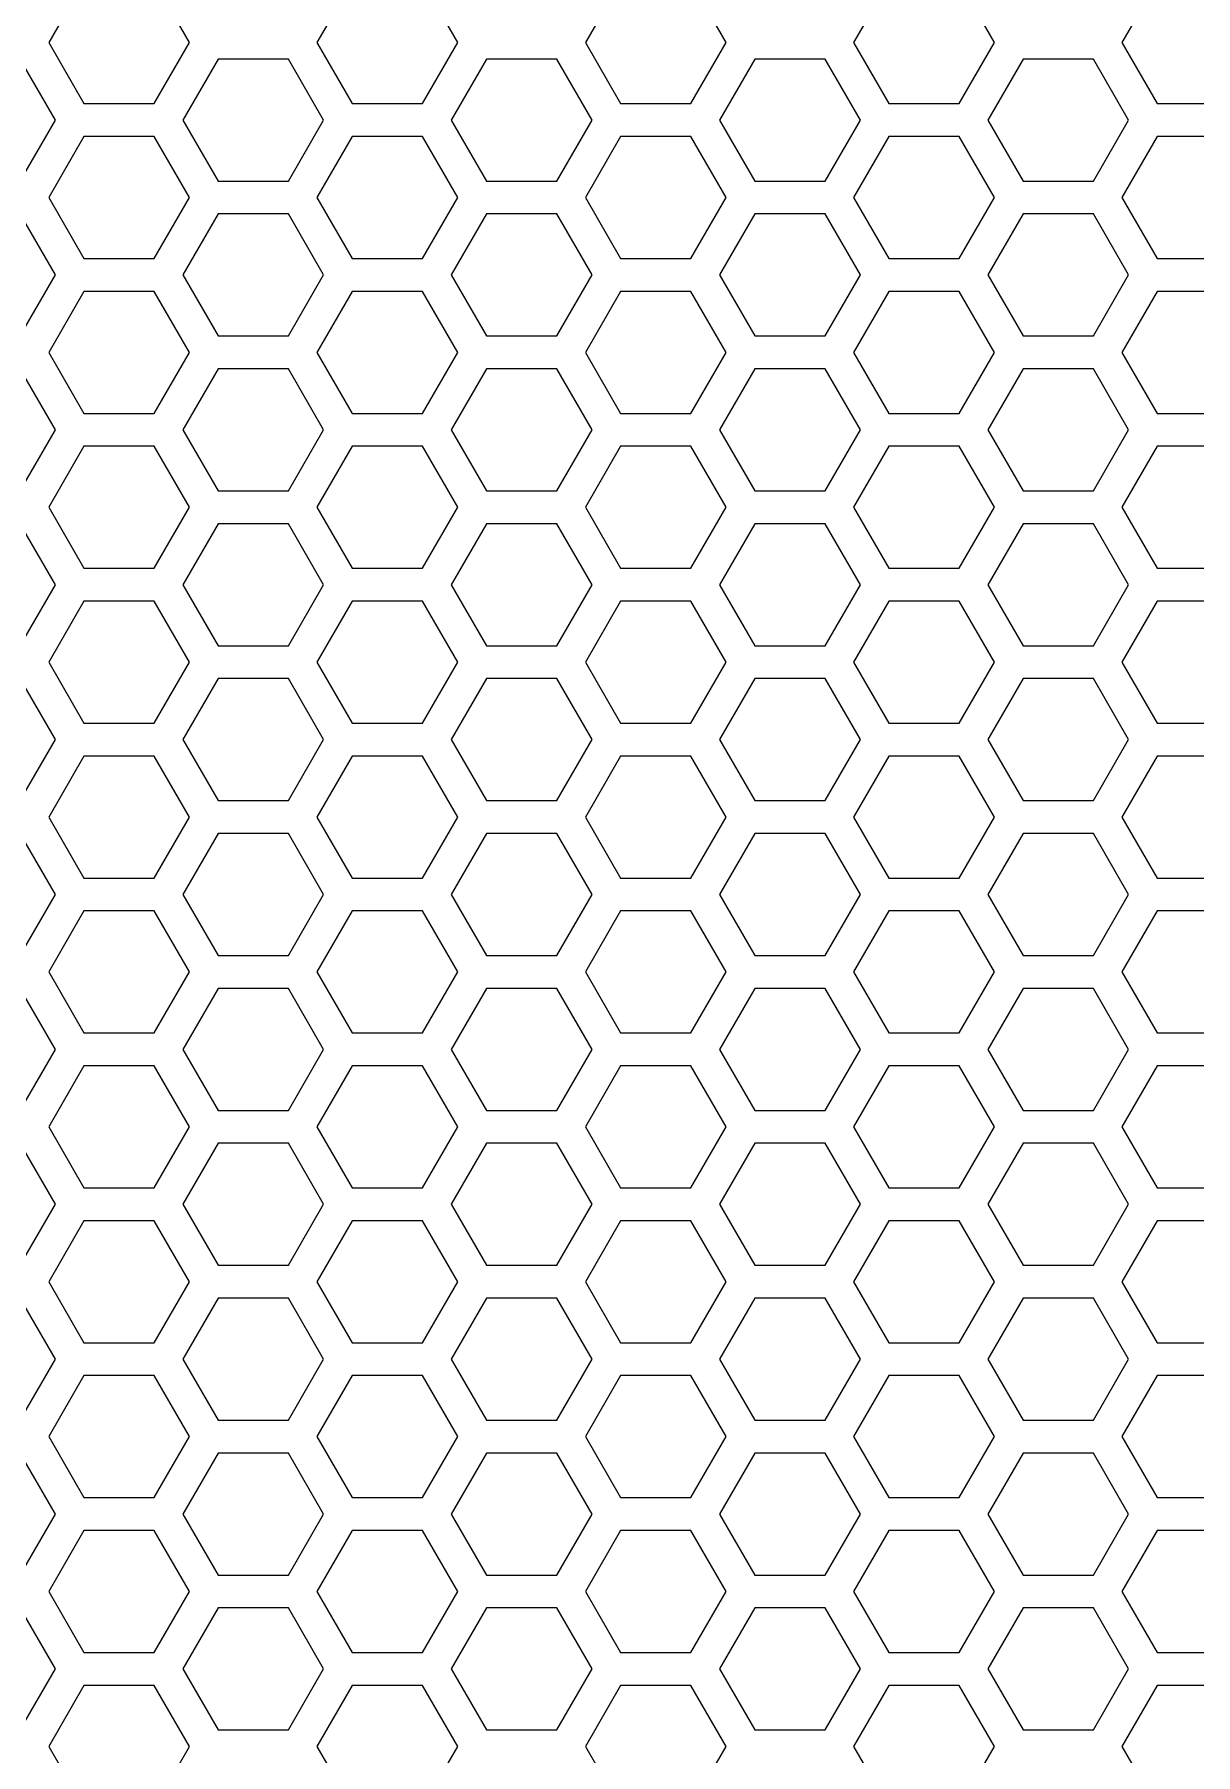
# Model space of a CAD drawing. Header units: millimetres. Extents: x 0 to 140, y -17 to 195.
# Drawn here: x 60.25 to 64.74, y 48.93 to 55.58 of the extents above; entities that cross this region are included whole.
import ezdxf

# ---------------------------------------------------------------- set-up
doc = ezdxf.new("R2010")
doc.units = ezdxf.units.MM
doc.layers.add('4203-42785_1_0', color=7, linetype='Continuous')

# ---------------------------------------------------------------- blocks, each defined once
blk = doc.blocks.new('a')
at = {"layer": '4203-42785_1_0', "color": 0, "linetype": 'ByBlock', "lineweight": 9}
for p, q in [((1512.6191, 387.7964), (1512.5124, 387.6115)), ((1512.9393, 387.6115), (1512.8325, 387.7964)), ((1513.4323, 387.7964), (1513.3256, 387.6115)), ((1513.7524, 387.6115), (1513.6457, 387.7964)), ((1514.2456, 387.7964), (1514.1389, 387.6115)), ((1514.5657, 387.6115), (1514.459, 387.7964)), ((1515.0588, 387.7964), (1514.9521, 387.6115)), ((1515.379, 387.6115), (1515.2723, 387.7964)), ((1515.8721, 387.7964), (1515.7654, 387.6115)), ((1512.5124, 387.6115), (1512.6191, 387.4266)), ((1512.8325, 387.4266), (1512.9393, 387.6115)), ((1513.3256, 387.6115), (1513.4323, 387.4266)), ((1513.6457, 387.4266), (1513.7524, 387.6115)), ((1514.1389, 387.6115), (1514.2456, 387.4266)), ((1514.459, 387.4266), (1514.5657, 387.6115)), ((1514.9521, 387.6115), (1515.0588, 387.4266)), ((1515.2723, 387.4266), (1515.379, 387.6115)), ((1515.7654, 387.6115), (1515.8721, 387.4266)), ((1512.5326, 387.3767), (1512.4259, 387.5616)), ((1513.0257, 387.5616), (1512.919, 387.3767)), ((1513.2391, 387.5616), (1513.0257, 387.5616)), ((1513.3458, 387.3767), (1513.2391, 387.5616)), ((1513.8389, 387.5616), (1513.7322, 387.3767)), ((1514.0523, 387.5616), (1513.8389, 387.5616)), ((1514.1591, 387.3767), (1514.0523, 387.5616)), ((1514.6522, 387.5616), (1514.5455, 387.3767)), ((1514.8656, 387.5616), (1514.6522, 387.5616)), ((1514.9724, 387.3767), (1514.8656, 387.5616)), ((1515.4655, 387.5616), (1515.3587, 387.3767)), ((1515.6789, 387.5616), (1515.4655, 387.5616)), ((1515.7856, 387.3767), (1515.6789, 387.5616)), ((1512.6191, 387.4266), (1512.8325, 387.4266)), ((1513.4323, 387.4266), (1513.6457, 387.4266)), ((1514.2456, 387.4266), (1514.459, 387.4266)), ((1515.0588, 387.4266), (1515.2723, 387.4266)), ((1515.8721, 387.4266), (1516.0855, 387.4266)), ((1512.4259, 387.1919), (1512.5326, 387.3767)), ((1512.919, 387.3767), (1513.0257, 387.1919)), ((1513.2391, 387.1919), (1513.3458, 387.3767)), ((1513.7322, 387.3767), (1513.8389, 387.1919)), ((1514.0523, 387.1919), (1514.1591, 387.3767)), ((1514.5455, 387.3767), (1514.6522, 387.1919)), ((1514.8656, 387.1919), (1514.9724, 387.3767)), ((1515.3587, 387.3767), (1515.4655, 387.1919)), ((1515.6789, 387.1919), (1515.7856, 387.3767)), ((1512.6191, 387.3268), (1512.5124, 387.1419)), ((1512.8325, 387.3268), (1512.6191, 387.3268)), ((1512.9393, 387.1419), (1512.8325, 387.3268)), ((1513.4323, 387.3268), (1513.3256, 387.1419)), ((1513.6457, 387.3268), (1513.4323, 387.3268)), ((1513.7524, 387.1419), (1513.6457, 387.3268)), ((1514.2456, 387.3268), (1514.1389, 387.1419)), ((1514.459, 387.3268), (1514.2456, 387.3268)), ((1514.5657, 387.1419), (1514.459, 387.3268)), ((1515.0588, 387.3268), (1514.9521, 387.1419)), ((1515.2723, 387.3268), (1515.0588, 387.3268)), ((1515.379, 387.1419), (1515.2723, 387.3268)), ((1515.8721, 387.3268), (1515.7654, 387.1419)), ((1516.0855, 387.3268), (1515.8721, 387.3268)), ((1513.0257, 387.1919), (1513.2391, 387.1919)), ((1513.8389, 387.1919), (1514.0523, 387.1919)), ((1514.6522, 387.1919), (1514.8656, 387.1919)), ((1515.4655, 387.1919), (1515.6789, 387.1919)), ((1512.5124, 387.1419), (1512.6191, 386.9571)), ((1512.8325, 386.9571), (1512.9393, 387.1419)), ((1513.3256, 387.1419), (1513.4323, 386.9571)), ((1513.6457, 386.9571), (1513.7524, 387.1419)), ((1514.1389, 387.1419), (1514.2456, 386.9571)), ((1514.459, 386.9571), (1514.5657, 387.1419)), ((1514.9521, 387.1419), (1515.0588, 386.9571)), ((1515.2723, 386.9571), (1515.379, 387.1419)), ((1515.7654, 387.1419), (1515.8721, 386.9571)), ((1512.5326, 386.9072), (1512.4259, 387.092)), ((1513.0257, 387.092), (1512.919, 386.9072)), ((1513.2391, 387.092), (1513.0257, 387.092)), ((1513.3458, 386.9072), (1513.2391, 387.092)), ((1513.8389, 387.092), (1513.7322, 386.9072)), ((1514.0523, 387.092), (1513.8389, 387.092)), ((1514.1591, 386.9072), (1514.0523, 387.092)), ((1514.6522, 387.092), (1514.5455, 386.9072)), ((1514.8656, 387.092), (1514.6522, 387.092)), ((1514.9724, 386.9072), (1514.8656, 387.092)), ((1515.4655, 387.092), (1515.3587, 386.9072)), ((1515.6789, 387.092), (1515.4655, 387.092)), ((1515.7856, 386.9072), (1515.6789, 387.092)), ((1512.6191, 386.9571), (1512.8325, 386.9571)), ((1513.4323, 386.9571), (1513.6457, 386.9571)), ((1514.2456, 386.9571), (1514.459, 386.9571)), ((1515.0588, 386.9571), (1515.2723, 386.9571)), ((1515.8721, 386.9571), (1516.0855, 386.9571)), ((1512.4259, 386.7223), (1512.5326, 386.9072)), ((1512.919, 386.9072), (1513.0257, 386.7223)), ((1513.2391, 386.7223), (1513.3458, 386.9072)), ((1513.7322, 386.9072), (1513.8389, 386.7223)), ((1514.0523, 386.7223), (1514.1591, 386.9072)), ((1514.5455, 386.9072), (1514.6522, 386.7223)), ((1514.8656, 386.7223), (1514.9724, 386.9072)), ((1515.3587, 386.9072), (1515.4655, 386.7223)), ((1515.6789, 386.7223), (1515.7856, 386.9072)), ((1512.6191, 386.8573), (1512.5124, 386.6724)), ((1512.8325, 386.8573), (1512.6191, 386.8573)), ((1512.9393, 386.6724), (1512.8325, 386.8573)), ((1513.4323, 386.8573), (1513.3256, 386.6724)), ((1513.6457, 386.8573), (1513.4323, 386.8573)), ((1513.7524, 386.6724), (1513.6457, 386.8573)), ((1514.2456, 386.8573), (1514.1389, 386.6724)), ((1514.459, 386.8573), (1514.2456, 386.8573)), ((1514.5657, 386.6724), (1514.459, 386.8573)), ((1515.0588, 386.8573), (1514.9521, 386.6724)), ((1515.2723, 386.8573), (1515.0588, 386.8573)), ((1515.379, 386.6724), (1515.2723, 386.8573)), ((1515.8721, 386.8573), (1515.7654, 386.6724)), ((1516.0855, 386.8573), (1515.8721, 386.8573)), ((1513.0257, 386.7223), (1513.2391, 386.7223)), ((1513.8389, 386.7223), (1514.0523, 386.7223)), ((1514.6522, 386.7223), (1514.8656, 386.7223)), ((1515.4655, 386.7223), (1515.6789, 386.7223)), ((1512.5124, 386.6724), (1512.6191, 386.4875)), ((1512.8325, 386.4875), (1512.9393, 386.6724)), ((1513.3256, 386.6724), (1513.4323, 386.4875)), ((1513.6457, 386.4875), (1513.7524, 386.6724)), ((1514.1389, 386.6724), (1514.2456, 386.4875)), ((1514.459, 386.4875), (1514.5657, 386.6724)), ((1514.9521, 386.6724), (1515.0588, 386.4875)), ((1515.2723, 386.4875), (1515.379, 386.6724)), ((1515.7654, 386.6724), (1515.8721, 386.4875)), ((1512.5326, 386.4376), (1512.4259, 386.6225)), ((1513.0257, 386.6225), (1512.919, 386.4376)), ((1513.2391, 386.6225), (1513.0257, 386.6225)), ((1513.3458, 386.4376), (1513.2391, 386.6225)), ((1513.8389, 386.6225), (1513.7322, 386.4376)), ((1514.0523, 386.6225), (1513.8389, 386.6225)), ((1514.1591, 386.4376), (1514.0523, 386.6225)), ((1514.6522, 386.6225), (1514.5455, 386.4376)), ((1514.8656, 386.6225), (1514.6522, 386.6225)), ((1514.9724, 386.4376), (1514.8656, 386.6225)), ((1515.4655, 386.6225), (1515.3587, 386.4376)), ((1515.6789, 386.6225), (1515.4655, 386.6225)), ((1515.7856, 386.4376), (1515.6789, 386.6225)), ((1512.6191, 386.4875), (1512.8325, 386.4875)), ((1513.4323, 386.4875), (1513.6457, 386.4875)), ((1514.2456, 386.4875), (1514.459, 386.4875)), ((1515.0588, 386.4875), (1515.2723, 386.4875)), ((1515.8721, 386.4875), (1516.0855, 386.4875)), ((1512.4259, 386.2528), (1512.5326, 386.4376)), ((1512.919, 386.4376), (1513.0257, 386.2528)), ((1513.2391, 386.2528), (1513.3458, 386.4376)), ((1513.7322, 386.4376), (1513.8389, 386.2528)), ((1514.0523, 386.2528), (1514.1591, 386.4376)), ((1514.5455, 386.4376), (1514.6522, 386.2528)), ((1514.8656, 386.2528), (1514.9724, 386.4376)), ((1515.3587, 386.4376), (1515.4655, 386.2528)), ((1515.6789, 386.2528), (1515.7856, 386.4376)), ((1512.6191, 386.3877), (1512.5124, 386.2029)), ((1512.8325, 386.3877), (1512.6191, 386.3877)), ((1512.9393, 386.2029), (1512.8325, 386.3877)), ((1513.4323, 386.3877), (1513.3256, 386.2029)), ((1513.6457, 386.3877), (1513.4323, 386.3877)), ((1513.7524, 386.2029), (1513.6457, 386.3877)), ((1514.2456, 386.3877), (1514.1389, 386.2029)), ((1514.459, 386.3877), (1514.2456, 386.3877)), ((1514.5657, 386.2029), (1514.459, 386.3877)), ((1515.0588, 386.3877), (1514.9521, 386.2029)), ((1515.2723, 386.3877), (1515.0588, 386.3877)), ((1515.379, 386.2029), (1515.2723, 386.3877)), ((1515.8721, 386.3877), (1515.7654, 386.2029)), ((1516.0855, 386.3877), (1515.8721, 386.3877)), ((1513.0257, 386.2528), (1513.2391, 386.2528)), ((1513.8389, 386.2528), (1514.0523, 386.2528)), ((1514.6522, 386.2528), (1514.8656, 386.2528)), ((1515.4655, 386.2528), (1515.6789, 386.2528)), ((1512.5124, 386.2029), (1512.6191, 386.018)), ((1512.8325, 386.018), (1512.9393, 386.2029)), ((1513.3256, 386.2029), (1513.4323, 386.018)), ((1513.6457, 386.018), (1513.7524, 386.2029)), ((1514.1389, 386.2029), (1514.2456, 386.018)), ((1514.459, 386.018), (1514.5657, 386.2029)), ((1514.9521, 386.2029), (1515.0588, 386.018)), ((1515.2723, 386.018), (1515.379, 386.2029)), ((1515.7654, 386.2029), (1515.8721, 386.018)), ((1512.5326, 385.9681), (1512.4259, 386.1529)), ((1513.0257, 386.1529), (1512.919, 385.9681)), ((1513.2391, 386.1529), (1513.0257, 386.1529)), ((1513.3458, 385.9681), (1513.2391, 386.1529)), ((1513.8389, 386.1529), (1513.7322, 385.9681)), ((1514.0523, 386.1529), (1513.8389, 386.1529)), ((1514.1591, 385.9681), (1514.0523, 386.1529)), ((1514.6522, 386.1529), (1514.5455, 385.9681)), ((1514.8656, 386.1529), (1514.6522, 386.1529)), ((1514.9724, 385.9681), (1514.8656, 386.1529)), ((1515.4655, 386.1529), (1515.3587, 385.9681)), ((1515.6789, 386.1529), (1515.4655, 386.1529)), ((1515.7856, 385.9681), (1515.6789, 386.1529)), ((1512.6191, 386.018), (1512.8325, 386.018)), ((1513.4323, 386.018), (1513.6457, 386.018)), ((1514.2456, 386.018), (1514.459, 386.018)), ((1515.0588, 386.018), (1515.2723, 386.018)), ((1515.8721, 386.018), (1516.0855, 386.018)), ((1512.4259, 385.7832), (1512.5326, 385.9681)), ((1512.919, 385.9681), (1513.0257, 385.7832)), ((1513.2391, 385.7832), (1513.3458, 385.9681)), ((1513.7322, 385.9681), (1513.8389, 385.7832)), ((1514.0523, 385.7832), (1514.1591, 385.9681)), ((1514.5455, 385.9681), (1514.6522, 385.7832)), ((1514.8656, 385.7832), (1514.9724, 385.9681)), ((1515.3587, 385.9681), (1515.4655, 385.7832)), ((1515.6789, 385.7832), (1515.7856, 385.9681)), ((1512.6191, 385.9182), (1512.5124, 385.7333)), ((1512.8325, 385.9182), (1512.6191, 385.9182)), ((1512.9393, 385.7333), (1512.8325, 385.9182)), ((1513.4323, 385.9182), (1513.3256, 385.7333)), ((1513.6457, 385.9182), (1513.4323, 385.9182)), ((1513.7524, 385.7333), (1513.6457, 385.9182)), ((1514.2456, 385.9182), (1514.1389, 385.7333)), ((1514.459, 385.9182), (1514.2456, 385.9182)), ((1514.5657, 385.7333), (1514.459, 385.9182)), ((1515.0588, 385.9182), (1514.9521, 385.7333)), ((1515.2723, 385.9182), (1515.0588, 385.9182)), ((1515.379, 385.7333), (1515.2723, 385.9182)), ((1515.8721, 385.9182), (1515.7654, 385.7333)), ((1516.0855, 385.9182), (1515.8721, 385.9182)), ((1513.0257, 385.7832), (1513.2391, 385.7832)), ((1513.8389, 385.7832), (1514.0523, 385.7832)), ((1514.6522, 385.7832), (1514.8656, 385.7832)), ((1515.4655, 385.7832), (1515.6789, 385.7832)), ((1512.5124, 385.7333), (1512.6191, 385.5484)), ((1512.8325, 385.5484), (1512.9393, 385.7333)), ((1513.3256, 385.7333), (1513.4323, 385.5484)), ((1513.6457, 385.5484), (1513.7524, 385.7333)), ((1514.1389, 385.7333), (1514.2456, 385.5484)), ((1514.459, 385.5484), (1514.5657, 385.7333)), ((1514.9521, 385.7333), (1515.0588, 385.5484)), ((1515.2723, 385.5484), (1515.379, 385.7333)), ((1515.7654, 385.7333), (1515.8721, 385.5484)), ((1512.5326, 385.4985), (1512.4259, 385.6834)), ((1513.0257, 385.6834), (1512.919, 385.4985)), ((1513.2391, 385.6834), (1513.0257, 385.6834)), ((1513.3458, 385.4985), (1513.2391, 385.6834)), ((1513.8389, 385.6834), (1513.7322, 385.4985)), ((1514.0523, 385.6834), (1513.8389, 385.6834)), ((1514.1591, 385.4985), (1514.0523, 385.6834)), ((1514.6522, 385.6834), (1514.5455, 385.4985)), ((1514.8656, 385.6834), (1514.6522, 385.6834)), ((1514.9724, 385.4985), (1514.8656, 385.6834)), ((1515.4655, 385.6834), (1515.3587, 385.4985)), ((1515.6789, 385.6834), (1515.4655, 385.6834)), ((1515.7856, 385.4985), (1515.6789, 385.6834)), ((1512.6191, 385.5484), (1512.8325, 385.5484)), ((1513.4323, 385.5484), (1513.6457, 385.5484)), ((1514.2456, 385.5484), (1514.459, 385.5484)), ((1515.0588, 385.5484), (1515.2723, 385.5484)), ((1515.8721, 385.5484), (1516.0855, 385.5484)), ((1512.4259, 385.3137), (1512.5326, 385.4985)), ((1512.919, 385.4985), (1513.0257, 385.3137)), ((1513.2391, 385.3137), (1513.3458, 385.4985)), ((1513.7322, 385.4985), (1513.8389, 385.3137)), ((1514.0523, 385.3137), (1514.1591, 385.4985)), ((1514.5455, 385.4985), (1514.6522, 385.3137)), ((1514.8656, 385.3137), (1514.9724, 385.4985)), ((1515.3587, 385.4985), (1515.4655, 385.3137)), ((1515.6789, 385.3137), (1515.7856, 385.4985)), ((1512.6191, 385.4486), (1512.5124, 385.2638)), ((1512.8325, 385.4486), (1512.6191, 385.4486)), ((1512.9393, 385.2638), (1512.8325, 385.4486)), ((1513.4323, 385.4486), (1513.3256, 385.2638)), ((1513.6457, 385.4486), (1513.4323, 385.4486)), ((1513.7524, 385.2638), (1513.6457, 385.4486)), ((1514.2456, 385.4486), (1514.1389, 385.2638)), ((1514.459, 385.4486), (1514.2456, 385.4486)), ((1514.5657, 385.2638), (1514.459, 385.4486)), ((1515.0588, 385.4486), (1514.9521, 385.2638)), ((1515.2723, 385.4486), (1515.0588, 385.4486)), ((1515.379, 385.2638), (1515.2723, 385.4486)), ((1515.8721, 385.4486), (1515.7654, 385.2638)), ((1516.0855, 385.4486), (1515.8721, 385.4486)), ((1513.0257, 385.3137), (1513.2391, 385.3137)), ((1513.8389, 385.3137), (1514.0523, 385.3137)), ((1514.6522, 385.3137), (1514.8656, 385.3137)), ((1515.4655, 385.3137), (1515.6789, 385.3137)), ((1512.5124, 385.2638), (1512.6191, 385.0789)), ((1512.8325, 385.0789), (1512.9393, 385.2638)), ((1513.3256, 385.2638), (1513.4323, 385.0789)), ((1513.6457, 385.0789), (1513.7524, 385.2638)), ((1514.1389, 385.2638), (1514.2456, 385.0789)), ((1514.459, 385.0789), (1514.5657, 385.2638)), ((1514.9521, 385.2638), (1515.0588, 385.0789)), ((1515.2723, 385.0789), (1515.379, 385.2638)), ((1515.7654, 385.2638), (1515.8721, 385.0789)), ((1512.5326, 385.029), (1512.4259, 385.2139)), ((1513.0257, 385.2139), (1512.919, 385.029)), ((1513.2391, 385.2139), (1513.0257, 385.2139)), ((1513.3458, 385.029), (1513.2391, 385.2139)), ((1513.8389, 385.2139), (1513.7322, 385.029)), ((1514.0523, 385.2139), (1513.8389, 385.2139)), ((1514.1591, 385.029), (1514.0523, 385.2139)), ((1514.6522, 385.2139), (1514.5455, 385.029)), ((1514.8656, 385.2139), (1514.6522, 385.2139)), ((1514.9724, 385.029), (1514.8656, 385.2139)), ((1515.4655, 385.2139), (1515.3587, 385.029)), ((1515.6789, 385.2139), (1515.4655, 385.2139)), ((1515.7856, 385.029), (1515.6789, 385.2139)), ((1512.6191, 385.0789), (1512.8325, 385.0789)), ((1513.4323, 385.0789), (1513.6457, 385.0789)), ((1514.2456, 385.0789), (1514.459, 385.0789)), ((1515.0588, 385.0789), (1515.2723, 385.0789)), ((1515.8721, 385.0789), (1516.0855, 385.0789)), ((1512.4259, 384.8441), (1512.5326, 385.029)), ((1512.919, 385.029), (1513.0257, 384.8441)), ((1513.2391, 384.8441), (1513.3458, 385.029)), ((1513.7322, 385.029), (1513.8389, 384.8441)), ((1514.0523, 384.8441), (1514.1591, 385.029)), ((1514.5455, 385.029), (1514.6522, 384.8441)), ((1514.8656, 384.8441), (1514.9724, 385.029)), ((1515.3587, 385.029), (1515.4655, 384.8441)), ((1515.6789, 384.8441), (1515.7856, 385.029)), ((1512.6191, 384.9791), (1512.5124, 384.7942)), ((1512.8325, 384.9791), (1512.6191, 384.9791)), ((1512.9393, 384.7942), (1512.8325, 384.9791)), ((1513.4323, 384.9791), (1513.3256, 384.7942)), ((1513.6457, 384.9791), (1513.4323, 384.9791)), ((1513.7524, 384.7942), (1513.6457, 384.9791)), ((1514.2456, 384.9791), (1514.1389, 384.7942)), ((1514.459, 384.9791), (1514.2456, 384.9791)), ((1514.5657, 384.7942), (1514.459, 384.9791)), ((1515.0588, 384.9791), (1514.9521, 384.7942)), ((1515.2723, 384.9791), (1515.0588, 384.9791)), ((1515.379, 384.7942), (1515.2723, 384.9791)), ((1515.8721, 384.9791), (1515.7654, 384.7942)), ((1516.0855, 384.9791), (1515.8721, 384.9791)), ((1513.0257, 384.8441), (1513.2391, 384.8441)), ((1513.8389, 384.8441), (1514.0523, 384.8441)), ((1514.6522, 384.8441), (1514.8656, 384.8441)), ((1515.4655, 384.8441), (1515.6789, 384.8441)), ((1512.5124, 384.7942), (1512.6191, 384.6094)), ((1512.8325, 384.6094), (1512.9393, 384.7942)), ((1513.3256, 384.7942), (1513.4323, 384.6094)), ((1513.6457, 384.6094), (1513.7524, 384.7942)), ((1514.1389, 384.7942), (1514.2456, 384.6094)), ((1514.459, 384.6094), (1514.5657, 384.7942)), ((1514.9521, 384.7942), (1515.0588, 384.6094)), ((1515.2723, 384.6094), (1515.379, 384.7942)), ((1515.7654, 384.7942), (1515.8721, 384.6094)), ((1512.5326, 384.5595), (1512.4259, 384.7443)), ((1513.0257, 384.7443), (1512.919, 384.5595)), ((1513.2391, 384.7443), (1513.0257, 384.7443)), ((1513.3458, 384.5595), (1513.2391, 384.7443)), ((1513.8389, 384.7443), (1513.7322, 384.5595)), ((1514.0523, 384.7443), (1513.8389, 384.7443)), ((1514.1591, 384.5595), (1514.0523, 384.7443)), ((1514.6522, 384.7443), (1514.5455, 384.5595)), ((1514.8656, 384.7443), (1514.6522, 384.7443)), ((1514.9724, 384.5595), (1514.8656, 384.7443)), ((1515.4655, 384.7443), (1515.3587, 384.5595)), ((1515.6789, 384.7443), (1515.4655, 384.7443)), ((1515.7856, 384.5595), (1515.6789, 384.7443)), ((1512.6191, 384.6094), (1512.8325, 384.6094)), ((1513.4323, 384.6094), (1513.6457, 384.6094)), ((1514.2456, 384.6094), (1514.459, 384.6094)), ((1515.0588, 384.6094), (1515.2723, 384.6094)), ((1515.8721, 384.6094), (1516.0855, 384.6094)), ((1512.4259, 384.3746), (1512.5326, 384.5595)), ((1512.919, 384.5595), (1513.0257, 384.3746)), ((1513.2391, 384.3746), (1513.3458, 384.5595)), ((1513.7322, 384.5595), (1513.8389, 384.3746)), ((1514.0523, 384.3746), (1514.1591, 384.5595)), ((1514.5455, 384.5595), (1514.6522, 384.3746)), ((1514.8656, 384.3746), (1514.9724, 384.5595)), ((1515.3587, 384.5595), (1515.4655, 384.3746)), ((1515.6789, 384.3746), (1515.7856, 384.5595)), ((1512.6191, 384.5095), (1512.5124, 384.3247)), ((1512.8325, 384.5095), (1512.6191, 384.5095)), ((1512.9393, 384.3247), (1512.8325, 384.5095)), ((1513.4323, 384.5095), (1513.3256, 384.3247)), ((1513.6457, 384.5095), (1513.4323, 384.5095)), ((1513.7524, 384.3247), (1513.6457, 384.5095)), ((1514.2456, 384.5095), (1514.1389, 384.3247)), ((1514.459, 384.5095), (1514.2456, 384.5095)), ((1514.5657, 384.3247), (1514.459, 384.5095)), ((1515.0588, 384.5095), (1514.9521, 384.3247)), ((1515.2723, 384.5095), (1515.0588, 384.5095)), ((1515.379, 384.3247), (1515.2723, 384.5095)), ((1515.8721, 384.5095), (1515.7654, 384.3247)), ((1516.0855, 384.5095), (1515.8721, 384.5095)), ((1513.0257, 384.3746), (1513.2391, 384.3746)), ((1513.8389, 384.3746), (1514.0523, 384.3746)), ((1514.6522, 384.3746), (1514.8656, 384.3746)), ((1515.4655, 384.3746), (1515.6789, 384.3746)), ((1512.5124, 384.3247), (1512.6191, 384.1398)), ((1512.8325, 384.1398), (1512.9393, 384.3247)), ((1513.3256, 384.3247), (1513.4323, 384.1398)), ((1513.6457, 384.1398), (1513.7524, 384.3247)), ((1514.1389, 384.3247), (1514.2456, 384.1398)), ((1514.459, 384.1398), (1514.5657, 384.3247)), ((1514.9521, 384.3247), (1515.0588, 384.1398)), ((1515.2723, 384.1398), (1515.379, 384.3247)), ((1515.7654, 384.3247), (1515.8721, 384.1398)), ((1512.5326, 384.0899), (1512.4259, 384.2748)), ((1513.0257, 384.2748), (1512.919, 384.0899)), ((1513.2391, 384.2748), (1513.0257, 384.2748)), ((1513.3458, 384.0899), (1513.2391, 384.2748)), ((1513.8389, 384.2748), (1513.7322, 384.0899)), ((1514.0523, 384.2748), (1513.8389, 384.2748)), ((1514.1591, 384.0899), (1514.0523, 384.2748)), ((1514.6522, 384.2748), (1514.5455, 384.0899)), ((1514.8656, 384.2748), (1514.6522, 384.2748)), ((1514.9724, 384.0899), (1514.8656, 384.2748)), ((1515.4655, 384.2748), (1515.3587, 384.0899)), ((1515.6789, 384.2748), (1515.4655, 384.2748)), ((1515.7856, 384.0899), (1515.6789, 384.2748)), ((1512.6191, 384.1398), (1512.8325, 384.1398)), ((1513.4323, 384.1398), (1513.6457, 384.1398)), ((1514.2456, 384.1398), (1514.459, 384.1398)), ((1515.0588, 384.1398), (1515.2723, 384.1398)), ((1515.8721, 384.1398), (1516.0855, 384.1398)), ((1512.4259, 383.905), (1512.5326, 384.0899)), ((1512.919, 384.0899), (1513.0257, 383.905)), ((1513.2391, 383.905), (1513.3458, 384.0899)), ((1513.7322, 384.0899), (1513.8389, 383.905)), ((1514.0523, 383.905), (1514.1591, 384.0899)), ((1514.5455, 384.0899), (1514.6522, 383.905)), ((1514.8656, 383.905), (1514.9724, 384.0899)), ((1515.3587, 384.0899), (1515.4655, 383.905)), ((1515.6789, 383.905), (1515.7856, 384.0899)), ((1512.6191, 384.04), (1512.5124, 383.8551)), ((1512.8325, 384.04), (1512.6191, 384.04)), ((1512.9393, 383.8551), (1512.8325, 384.04)), ((1513.4323, 384.04), (1513.3256, 383.8551)), ((1513.6457, 384.04), (1513.4323, 384.04)), ((1513.7524, 383.8551), (1513.6457, 384.04)), ((1514.2456, 384.04), (1514.1389, 383.8551)), ((1514.459, 384.04), (1514.2456, 384.04)), ((1514.5657, 383.8551), (1514.459, 384.04)), ((1515.0588, 384.04), (1514.9521, 383.8551)), ((1515.2723, 384.04), (1515.0588, 384.04)), ((1515.379, 383.8551), (1515.2723, 384.04)), ((1515.8721, 384.04), (1515.7654, 383.8551)), ((1516.0855, 384.04), (1515.8721, 384.04)), ((1513.0257, 383.905), (1513.2391, 383.905)), ((1513.8389, 383.905), (1514.0523, 383.905)), ((1514.6522, 383.905), (1514.8656, 383.905)), ((1515.4655, 383.905), (1515.6789, 383.905)), ((1512.5124, 383.8551), (1512.6191, 383.6703)), ((1512.8325, 383.6703), (1512.9393, 383.8551)), ((1513.3256, 383.8551), (1513.4323, 383.6703)), ((1513.6457, 383.6703), (1513.7524, 383.8551)), ((1514.1389, 383.8551), (1514.2456, 383.6703)), ((1514.459, 383.6703), (1514.5657, 383.8551)), ((1514.9521, 383.8551), (1515.0588, 383.6703)), ((1515.2723, 383.6703), (1515.379, 383.8551)), ((1515.7654, 383.8551), (1515.8721, 383.6703)), ((1512.5326, 383.6204), (1512.4259, 383.8052)), ((1513.0257, 383.8052), (1512.919, 383.6204)), ((1513.2391, 383.8052), (1513.0257, 383.8052)), ((1513.3458, 383.6204), (1513.2391, 383.8052)), ((1513.8389, 383.8052), (1513.7322, 383.6204)), ((1514.0523, 383.8052), (1513.8389, 383.8052)), ((1514.1591, 383.6204), (1514.0523, 383.8052)), ((1514.6522, 383.8052), (1514.5455, 383.6204)), ((1514.8656, 383.8052), (1514.6522, 383.8052)), ((1514.9724, 383.6204), (1514.8656, 383.8052)), ((1515.4655, 383.8052), (1515.3587, 383.6204)), ((1515.6789, 383.8052), (1515.4655, 383.8052)), ((1515.7856, 383.6204), (1515.6789, 383.8052)), ((1512.6191, 383.6703), (1512.8325, 383.6703)), ((1513.4323, 383.6703), (1513.6457, 383.6703)), ((1514.2456, 383.6703), (1514.459, 383.6703)), ((1515.0588, 383.6703), (1515.2723, 383.6703)), ((1515.8721, 383.6703), (1516.0855, 383.6703)), ((1512.4259, 383.4355), (1512.5326, 383.6204)), ((1512.919, 383.6204), (1513.0257, 383.4355)), ((1513.2391, 383.4355), (1513.3458, 383.6204)), ((1513.7322, 383.6204), (1513.8389, 383.4355)), ((1514.0523, 383.4355), (1514.1591, 383.6204)), ((1514.5455, 383.6204), (1514.6522, 383.4355)), ((1514.8656, 383.4355), (1514.9724, 383.6204)), ((1515.3587, 383.6204), (1515.4655, 383.4355)), ((1515.6789, 383.4355), (1515.7856, 383.6204)), ((1512.6191, 383.5705), (1512.5124, 383.3856)), ((1512.8325, 383.5705), (1512.6191, 383.5705)), ((1512.9393, 383.3856), (1512.8325, 383.5705)), ((1513.4323, 383.5705), (1513.3256, 383.3856)), ((1513.6457, 383.5705), (1513.4323, 383.5705)), ((1513.7524, 383.3856), (1513.6457, 383.5705)), ((1514.2456, 383.5705), (1514.1389, 383.3856)), ((1514.459, 383.5705), (1514.2456, 383.5705)), ((1514.5657, 383.3856), (1514.459, 383.5705)), ((1515.0588, 383.5705), (1514.9521, 383.3856)), ((1515.2723, 383.5705), (1515.0588, 383.5705)), ((1515.379, 383.3856), (1515.2723, 383.5705)), ((1515.8721, 383.5705), (1515.7654, 383.3856)), ((1516.0855, 383.5705), (1515.8721, 383.5705)), ((1513.0257, 383.4355), (1513.2391, 383.4355)), ((1513.8389, 383.4355), (1514.0523, 383.4355)), ((1514.6522, 383.4355), (1514.8656, 383.4355)), ((1515.4655, 383.4355), (1515.6789, 383.4355)), ((1512.5124, 383.3856), (1512.6191, 383.2007)), ((1512.8325, 383.2007), (1512.9393, 383.3856)), ((1513.3256, 383.3856), (1513.4323, 383.2007)), ((1513.6457, 383.2007), (1513.7524, 383.3856)), ((1514.1389, 383.3856), (1514.2456, 383.2007)), ((1514.459, 383.2007), (1514.5657, 383.3856)), ((1514.9521, 383.3856), (1515.0588, 383.2007)), ((1515.2723, 383.2007), (1515.379, 383.3856)), ((1515.7654, 383.3856), (1515.8721, 383.2007)), ((1512.5326, 383.1508), (1512.4259, 383.3357)), ((1513.0257, 383.3357), (1512.919, 383.1508)), ((1513.2391, 383.3357), (1513.0257, 383.3357)), ((1513.3458, 383.1508), (1513.2391, 383.3357)), ((1513.8389, 383.3357), (1513.7322, 383.1508)), ((1514.0523, 383.3357), (1513.8389, 383.3357)), ((1514.1591, 383.1508), (1514.0523, 383.3357)), ((1514.6522, 383.3357), (1514.5455, 383.1508)), ((1514.8656, 383.3357), (1514.6522, 383.3357)), ((1514.9724, 383.1508), (1514.8656, 383.3357)), ((1515.4655, 383.3357), (1515.3587, 383.1508)), ((1515.6789, 383.3357), (1515.4655, 383.3357)), ((1515.7856, 383.1508), (1515.6789, 383.3357)), ((1512.6191, 383.2007), (1512.8325, 383.2007)), ((1513.4323, 383.2007), (1513.6457, 383.2007)), ((1514.2456, 383.2007), (1514.459, 383.2007)), ((1515.0588, 383.2007), (1515.2723, 383.2007)), ((1515.8721, 383.2007), (1516.0855, 383.2007)), ((1512.4259, 382.966), (1512.5326, 383.1508)), ((1512.919, 383.1508), (1513.0257, 382.966)), ((1513.2391, 382.966), (1513.3458, 383.1508)), ((1513.7322, 383.1508), (1513.8389, 382.966)), ((1514.0523, 382.966), (1514.1591, 383.1508)), ((1514.5455, 383.1508), (1514.6522, 382.966)), ((1514.8656, 382.966), (1514.9724, 383.1508)), ((1515.3587, 383.1508), (1515.4655, 382.966)), ((1515.6789, 382.966), (1515.7856, 383.1508)), ((1512.6191, 383.1009), (1512.5124, 382.916)), ((1512.8325, 383.1009), (1512.6191, 383.1009)), ((1512.9393, 382.916), (1512.8325, 383.1009)), ((1513.4323, 383.1009), (1513.3256, 382.916)), ((1513.6457, 383.1009), (1513.4323, 383.1009)), ((1513.7524, 382.916), (1513.6457, 383.1009)), ((1514.2456, 383.1009), (1514.1389, 382.916)), ((1514.459, 383.1009), (1514.2456, 383.1009)), ((1514.5657, 382.916), (1514.459, 383.1009)), ((1515.0588, 383.1009), (1514.9521, 382.916)), ((1515.2723, 383.1009), (1515.0588, 383.1009)), ((1515.379, 382.916), (1515.2723, 383.1009)), ((1515.8721, 383.1009), (1515.7654, 382.916)), ((1516.0855, 383.1009), (1515.8721, 383.1009)), ((1513.0257, 382.966), (1513.2391, 382.966)), ((1513.8389, 382.966), (1514.0523, 382.966)), ((1514.6522, 382.966), (1514.8656, 382.966)), ((1515.4655, 382.966), (1515.6789, 382.966)), ((1512.5124, 382.916), (1512.6191, 382.7312)), ((1512.8325, 382.7312), (1512.9393, 382.916)), ((1513.3256, 382.916), (1513.4323, 382.7312)), ((1513.6457, 382.7312), (1513.7524, 382.916)), ((1514.1389, 382.916), (1514.2456, 382.7312)), ((1514.459, 382.7312), (1514.5657, 382.916)), ((1514.9521, 382.916), (1515.0588, 382.7312)), ((1515.2723, 382.7312), (1515.379, 382.916)), ((1515.7654, 382.916), (1515.8721, 382.7312)), ((1512.5326, 382.6813), (1512.4259, 382.8661)), ((1513.0257, 382.8661), (1512.919, 382.6813)), ((1513.2391, 382.8661), (1513.0257, 382.8661)), ((1513.3458, 382.6813), (1513.2391, 382.8661)), ((1513.8389, 382.8661), (1513.7322, 382.6813)), ((1514.0523, 382.8661), (1513.8389, 382.8661)), ((1514.1591, 382.6813), (1514.0523, 382.8661)), ((1514.6522, 382.8661), (1514.5455, 382.6813)), ((1514.8656, 382.8661), (1514.6522, 382.8661)), ((1514.9724, 382.6813), (1514.8656, 382.8661)), ((1515.4655, 382.8661), (1515.3587, 382.6813)), ((1515.6789, 382.8661), (1515.4655, 382.8661)), ((1515.7856, 382.6813), (1515.6789, 382.8661)), ((1512.6191, 382.7312), (1512.8325, 382.7312)), ((1513.4323, 382.7312), (1513.6457, 382.7312)), ((1514.2456, 382.7312), (1514.459, 382.7312)), ((1515.0588, 382.7312), (1515.2723, 382.7312)), ((1515.8721, 382.7312), (1516.0855, 382.7312)), ((1512.4259, 382.4965), (1512.5326, 382.6813)), ((1512.919, 382.6813), (1513.0257, 382.4965)), ((1513.2391, 382.4965), (1513.3458, 382.6813)), ((1513.7322, 382.6813), (1513.8389, 382.4965)), ((1514.0523, 382.4965), (1514.1591, 382.6813)), ((1514.5455, 382.6813), (1514.6522, 382.4965)), ((1514.8656, 382.4965), (1514.9724, 382.6813)), ((1515.3587, 382.6813), (1515.4655, 382.4965)), ((1515.6789, 382.4965), (1515.7856, 382.6813)), ((1512.6191, 382.6314), (1512.5124, 382.4466)), ((1512.8325, 382.6314), (1512.6191, 382.6314)), ((1512.9393, 382.4466), (1512.8325, 382.6314)), ((1513.4323, 382.6314), (1513.3256, 382.4466)), ((1513.6457, 382.6314), (1513.4323, 382.6314)), ((1513.7524, 382.4466), (1513.6457, 382.6314)), ((1514.2456, 382.6314), (1514.1389, 382.4466)), ((1514.459, 382.6314), (1514.2456, 382.6314)), ((1514.5657, 382.4466), (1514.459, 382.6314)), ((1515.0588, 382.6314), (1514.9521, 382.4466)), ((1515.2723, 382.6314), (1515.0588, 382.6314)), ((1515.379, 382.4466), (1515.2723, 382.6314)), ((1515.8721, 382.6314), (1515.7654, 382.4466)), ((1516.0855, 382.6314), (1515.8721, 382.6314)), ((1513.0257, 382.4965), (1513.2391, 382.4965)), ((1513.8389, 382.4965), (1514.0523, 382.4965)), ((1514.6522, 382.4965), (1514.8656, 382.4965)), ((1515.4655, 382.4965), (1515.6789, 382.4965)), ((1512.5124, 382.4466), (1512.6191, 382.2617)), ((1512.8325, 382.2617), (1512.9393, 382.4466)), ((1513.3256, 382.4466), (1513.4323, 382.2617)), ((1513.6457, 382.2617), (1513.7524, 382.4466)), ((1514.1389, 382.4466), (1514.2456, 382.2617)), ((1514.459, 382.2617), (1514.5657, 382.4466)), ((1514.9521, 382.4466), (1515.0588, 382.2617)), ((1515.2723, 382.2617), (1515.379, 382.4466)), ((1515.7654, 382.4466), (1515.8721, 382.2617))]:
    blk.add_line(p, q, dxfattribs=at)

msp = doc.modelspace()

# ---------------------------------------------------------------- block references
at = {"lineweight": 15, "xscale": 1.275468447124703, "yscale": 1.275468447124703, "zscale": 1.275468447124703}
msp.add_blockref('a', (-1868.8528, -438.8363), dxfattribs=at)

doc.saveas('drawing.dxf')
